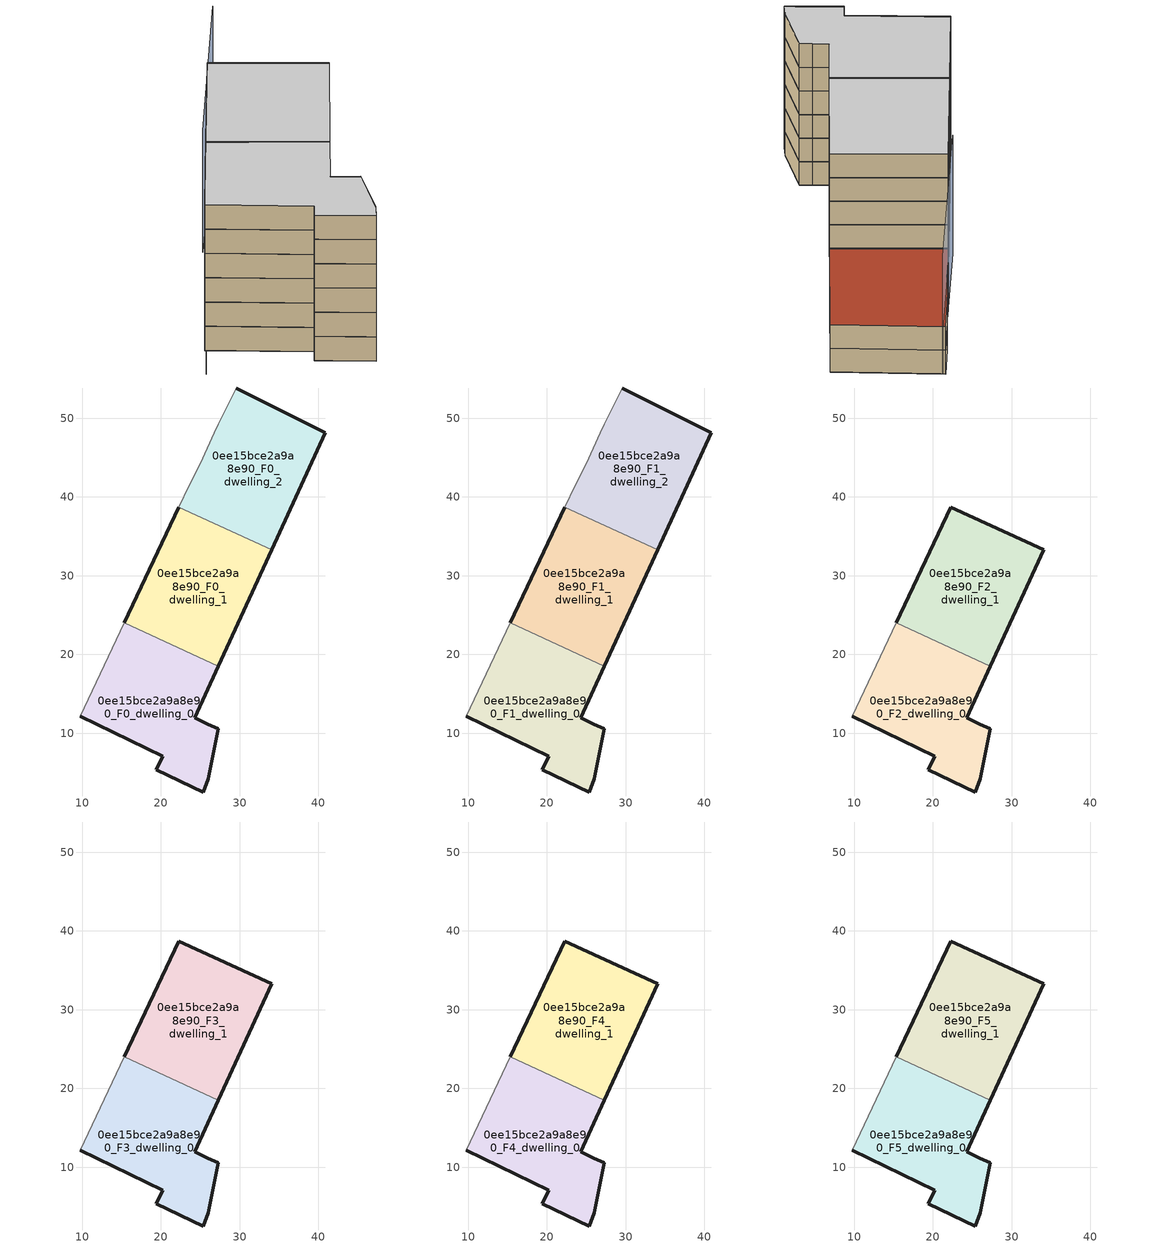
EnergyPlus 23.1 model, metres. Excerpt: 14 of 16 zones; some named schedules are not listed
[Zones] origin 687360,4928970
0ee15bce2a9a8e90_F0_dwelling_0
 floor ground (EU_floor_Construction): 25.36,2.53 26.04,4.2 27.28,10.56 25.97,11.15 24.32,11.96 27.32,18.51 15.34,24 9.75,12.18 20.22,7.06 19.43,5.39 z0
 wall outside (EU_wall_Construction): 27.32,18.51 24.32,11.96 25.97,11.15 27.28,10.56 26.04,4.2 25.36,2.53 19.43,5.39 20.22,7.06 9.75,12.18 z0:3
 wall adiabatic (EU_wall_Construction): 9.75,12.18 15.34,24 z0:3
 wall to 0ee15bce2a9a8e90_F0_dwelling_1 (EU_wall_Construction): 15.34,24 27.32,18.51 z0:3
0ee15bce2a9a8e90_F0_dwelling_1
 floor ground (EU_floor_Construction): 27.32,18.51 34.09,33.29 22.3,38.69 15.34,24 z0
 wall outside (EU_wall_Construction): 34.09,33.29 27.32,18.51 / 15.34,24 22.3,38.69 z0:3
 wall to 0ee15bce2a9a8e90_F0_dwelling_2 (EU_wall_Construction): 22.3,38.69 34.09,33.29 z0:3
0ee15bce2a9a8e90_F0_dwelling_2
 floor ground (EU_floor_Construction): 34.09,33.29 40.89,48.14 29.57,53.83 27.28,49.22 26.78,48.15 25.02,44.22 23.62,41.49 22.3,38.69 z0
 wall outside (EU_wall_Construction): 29.57,53.83 40.89,48.14 34.09,33.29 z0:3
 wall adiabatic (EU_wall_Construction): 22.3,38.69 23.62,41.49 25.02,44.22 26.78,48.15 27.28,49.22 29.57,53.83 z0:3
0ee15bce2a9a8e90_F1_dwelling_0
 floor to 0ee15bce2a9a8e90_F0_dwelling_0 (EU_floor_Construction): 25.36,2.53 26.04,4.2 27.28,10.56 25.97,11.15 24.32,11.96 27.32,18.51 15.34,24 9.75,12.18 20.22,7.06 19.43,5.39 z3
 wall outside (EU_wall_Construction): 27.32,18.51 24.32,11.96 25.97,11.15 27.28,10.56 26.04,4.2 25.36,2.53 19.43,5.39 20.22,7.06 9.75,12.18 z3:6
 wall adiabatic (EU_wall_Construction): 9.75,12.18 15.34,24 z3:6
 wall to 0ee15bce2a9a8e90_F1_dwelling_1 (EU_wall_Construction): 15.34,24 27.32,18.51 z3:6
0ee15bce2a9a8e90_F1_dwelling_1
 floor to 0ee15bce2a9a8e90_F0_dwelling_1 (EU_floor_Construction): 27.32,18.51 34.09,33.29 22.3,38.69 15.34,24 z3
 wall outside (EU_wall_Construction): 34.09,33.29 27.32,18.51 / 15.34,24 22.3,38.69 z3:6
 wall to 0ee15bce2a9a8e90_F1_dwelling_2 (EU_wall_Construction): 22.3,38.69 34.09,33.29 z3:6
0ee15bce2a9a8e90_F1_dwelling_2
 floor to 0ee15bce2a9a8e90_F0_dwelling_2 (EU_floor_Construction): 34.09,33.29 40.89,48.14 29.57,53.83 27.28,49.22 26.78,48.15 25.02,44.22 23.62,41.49 22.3,38.69 z3
 wall outside (EU_wall_Construction): 29.57,53.83 40.89,48.14 34.09,33.29 z3:6
 wall adiabatic (EU_wall_Construction): 22.3,38.69 23.62,41.49 25.02,44.22 26.78,48.15 27.28,49.22 29.57,53.83 z3:6
 roof outside (EU_roof_Construction): 40.89,48.14 34.09,33.29 22.3,38.69 23.62,41.49 25.02,44.22 26.78,48.15 27.28,49.22 29.57,53.83 z6
0ee15bce2a9a8e90_F2_dwelling_0
 floor to 0ee15bce2a9a8e90_F1_dwelling_0 (EU_floor_Construction): 25.36,2.53 26.04,4.2 27.28,10.56 25.97,11.15 24.32,11.96 27.32,18.51 15.34,24 9.75,12.18 20.22,7.06 19.43,5.39 z6
 wall outside (EU_wall_Construction): 27.32,18.51 24.32,11.96 25.97,11.15 27.28,10.56 26.04,4.2 25.36,2.53 19.43,5.39 20.22,7.06 9.75,12.18 z6:9
 wall adiabatic (EU_wall_Construction): 9.75,12.18 15.34,24 z6:9
 wall to 0ee15bce2a9a8e90_F2_dwelling_1 (EU_wall_Construction): 15.34,24 27.32,18.51 z6:9
0ee15bce2a9a8e90_F2_dwelling_1
 floor to 0ee15bce2a9a8e90_F1_dwelling_1 (EU_floor_Construction): 27.32,18.51 34.09,33.29 22.3,38.69 15.34,24 z6
 wall outside (EU_wall_Construction): 15.34,24 22.3,38.69 34.09,33.29 27.32,18.51 z6:9
0ee15bce2a9a8e90_F3_dwelling_0
 floor to 0ee15bce2a9a8e90_F2_dwelling_0 (EU_floor_Construction): 25.36,2.53 26.04,4.2 27.28,10.56 25.97,11.15 24.32,11.96 27.32,18.51 15.34,24 9.75,12.18 20.22,7.06 19.43,5.39 z9
 wall outside (EU_wall_Construction): 27.32,18.51 24.32,11.96 25.97,11.15 27.28,10.56 26.04,4.2 25.36,2.53 19.43,5.39 20.22,7.06 9.75,12.18 z9:12
 wall adiabatic (EU_wall_Construction): 9.75,12.18 15.34,24 z9:12
 wall to 0ee15bce2a9a8e90_F3_dwelling_1 (EU_wall_Construction): 15.34,24 27.32,18.51 z9:12
0ee15bce2a9a8e90_F3_dwelling_1
 floor to 0ee15bce2a9a8e90_F2_dwelling_1 (EU_floor_Construction): 27.32,18.51 34.09,33.29 22.3,38.69 15.34,24 z9
 wall outside (EU_wall_Construction): 15.34,24 22.3,38.69 34.09,33.29 27.32,18.51 z9:12
0ee15bce2a9a8e90_F4_dwelling_0
 floor to 0ee15bce2a9a8e90_F3_dwelling_0 (EU_floor_Construction): 25.36,2.53 26.04,4.2 27.28,10.56 25.97,11.15 24.32,11.96 27.32,18.51 15.34,24 9.75,12.18 20.22,7.06 19.43,5.39 z12
 wall outside (EU_wall_Construction): 27.32,18.51 24.32,11.96 25.97,11.15 27.28,10.56 26.04,4.2 25.36,2.53 19.43,5.39 20.22,7.06 9.75,12.18 z12:15
 wall adiabatic (EU_wall_Construction): 9.75,12.18 15.34,24 z12:15
 wall to 0ee15bce2a9a8e90_F4_dwelling_1 (EU_wall_Construction): 15.34,24 27.32,18.51 z12:15
0ee15bce2a9a8e90_F4_dwelling_1
 floor to 0ee15bce2a9a8e90_F3_dwelling_1 (EU_floor_Construction): 27.32,18.51 34.09,33.29 22.3,38.69 15.34,24 z12
 wall outside (EU_wall_Construction): 15.34,24 22.3,38.69 34.09,33.29 27.32,18.51 z12:15
0ee15bce2a9a8e90_F5_dwelling_0
 floor to 0ee15bce2a9a8e90_F4_dwelling_0 (EU_floor_Construction): 25.36,2.53 26.04,4.2 27.28,10.56 25.97,11.15 24.32,11.96 27.32,18.51 15.34,24 9.75,12.18 20.22,7.06 19.43,5.39 z15
 wall outside (EU_wall_Construction): 27.32,18.51 24.32,11.96 25.97,11.15 27.28,10.56 26.04,4.2 25.36,2.53 19.43,5.39 20.22,7.06 9.75,12.18 z15:18
 wall adiabatic (EU_wall_Construction): 9.75,12.18 15.34,24 z15:18
 wall to 0ee15bce2a9a8e90_F5_dwelling_1 (EU_wall_Construction): 15.34,24 27.32,18.51 z15:18
 ceiling to 0ee15bce2a9a8e90_F6_dwelling_0 (EU_floor_Construction): 27.32,18.51 24.32,11.96 25.97,11.15 27.28,10.56 26.04,4.2 25.36,2.53 19.43,5.39 20.22,7.06 9.75,12.18 15.34,24 z18
0ee15bce2a9a8e90_F5_dwelling_1
 floor to 0ee15bce2a9a8e90_F4_dwelling_1 (EU_floor_Construction): 27.32,18.51 34.09,33.29 22.3,38.69 15.34,24 z15
 wall outside (EU_wall_Construction): 15.34,24 22.3,38.69 34.09,33.29 27.32,18.51 z15:18
 ceiling to 0ee15bce2a9a8e90_F6_dwelling_1 (EU_floor_Construction): 34.09,33.29 27.32,18.51 15.34,24 22.3,38.69 z18
shading: 16.17,25.84 7.9,7.7 / 29.87,53.68 18.1,30.73 z0:15
[Building]
EU S2 Campaign: North Axis=0; Terrain=City; Solar Distribution=FullExterior
[Site:Location]
Bologna: Latitude=44.5; Longitude=11.25; Time Zone=1; Elevation=37
[SizingPeriod:WeatherFileDays]
AnnualSizingPeriod: Begin Month=1; Begin Day of Month=1; End Month=12; End Day of Month=31; Day of Week for Start Day=Monday; Use Weather File Daylight Saving Period=No; Use Weather File Rain and Snow Indicators=No
[MATERIAL]
EU_InternalMass_Material: Roughness=MediumRough; Thickness=0.1; Conductivity=1; Density=1800; Specific Heat=900; Thermal Absorptance=0.9; Solar Absorptance=0.7; Visible Absorptance=0.7
[MATERIAL:NOMASS] Roughness=MediumRough; Thermal Absorptance=0.9; Solar Absorptance=0.7; Visible Absorptance=0.7
Name | Thermal Resistance
EU_wall_NoMass | 0.905828
EU_roof_NoMass | 0.37593
EU_floor_NoMass | 0.67114
[CONSTRUCTION]
EU_wall_Construction: EU_wall_NoMass
EU_roof_Construction: EU_roof_NoMass
EU_floor_Construction: EU_floor_NoMass
EU_InternalMass_Construction: EU_InternalMass_Material
[ZONE] Type=1; Multiplier=1; Ceiling Height=autocalculate; Floor Area=autocalculate; Part of Total Floor Area=Yes
Name | Volume
0ee15bce2a9a8e90_F0_dwelling_0 | 637.561
0ee15bce2a9a8e90_F1_dwelling_0; 0ee15bce2a9a8e90_F2_dwelling_0; 0ee15bce2a9a8e90_F3_dwelling_0; 0ee15bce2a9a8e90_F4_dwelling_0; 0ee15bce2a9a8e90_F5_dwelling_0 | 637.559
0ee15bce2a9a8e90_F0_dwelling_1; 0ee15bce2a9a8e90_F1_dwelling_1; 0ee15bce2a9a8e90_F2_dwelling_1; 0ee15bce2a9a8e90_F3_dwelling_1; 0ee15bce2a9a8e90_F4_dwelling_1; 0ee15bce2a9a8e90_F5_dwelling_1 | 637.564
0ee15bce2a9a8e90_F0_dwelling_2 | 637.537
0ee15bce2a9a8e90_F1_dwelling_2 | 637.538
[INTERNALMASS] Construction=EU_InternalMass_Construction
Name | Zone or ZoneList | Surface Area
0ee15bce2a9a8e90_F0_dwelling_0_EU_InternalMass | 0ee15bce2a9a8e90_F0_dwelling_0 | 212.52
0ee15bce2a9a8e90_F0_dwelling_1_EU_InternalMass | 0ee15bce2a9a8e90_F0_dwelling_1 | 212.522
0ee15bce2a9a8e90_F0_dwelling_2_EU_InternalMass | 0ee15bce2a9a8e90_F0_dwelling_2 | 212.513
0ee15bce2a9a8e90_F1_dwelling_0_EU_InternalMass | 0ee15bce2a9a8e90_F1_dwelling_0 | 212.52
0ee15bce2a9a8e90_F1_dwelling_1_EU_InternalMass | 0ee15bce2a9a8e90_F1_dwelling_1 | 212.522
0ee15bce2a9a8e90_F1_dwelling_2_EU_InternalMass | 0ee15bce2a9a8e90_F1_dwelling_2 | 212.513
0ee15bce2a9a8e90_F2_dwelling_0_EU_InternalMass | 0ee15bce2a9a8e90_F2_dwelling_0 | 318.778
0ee15bce2a9a8e90_F2_dwelling_1_EU_InternalMass | 0ee15bce2a9a8e90_F2_dwelling_1 | 318.77
0ee15bce2a9a8e90_F3_dwelling_0_EU_InternalMass | 0ee15bce2a9a8e90_F3_dwelling_0 | 318.778
0ee15bce2a9a8e90_F3_dwelling_1_EU_InternalMass | 0ee15bce2a9a8e90_F3_dwelling_1 | 318.77
0ee15bce2a9a8e90_F4_dwelling_0_EU_InternalMass | 0ee15bce2a9a8e90_F4_dwelling_0 | 318.778
0ee15bce2a9a8e90_F4_dwelling_1_EU_InternalMass | 0ee15bce2a9a8e90_F4_dwelling_1 | 318.77
0ee15bce2a9a8e90_F5_dwelling_0_EU_InternalMass | 0ee15bce2a9a8e90_F5_dwelling_0 | 318.778
0ee15bce2a9a8e90_F5_dwelling_1_EU_InternalMass | 0ee15bce2a9a8e90_F5_dwelling_1 | 318.77
[OTHEREQUIPMENT] Fuel Type=Electricity; Design Level Calculation Method=Watts/Area; Power per Zone Floor Area=1; Fraction Latent=0; Fraction Radiant=0; Fraction Lost=0; Carbon Dioxide Generation Rate=0; EndUse Subcategory=EU_Step8_InternalGains
Name | Zone or ZoneList or Space or SpaceList | Schedule
EU_Step8_InternalGain_0ee15bce2a9a8e90_F0_dwelling_0_f000 | 0ee15bce2a9a8e90_F0_dwelling_0 | EU_Step8_GainSchedule_0ee15bce2a9a8e90_F0_dwelling_0_f000
EU_Step8_InternalGain_0ee15bce2a9a8e90_F0_dwelling_1_f000 | 0ee15bce2a9a8e90_F0_dwelling_1 | EU_Step8_GainSchedule_0ee15bce2a9a8e90_F0_dwelling_1_f000
EU_Step8_InternalGain_0ee15bce2a9a8e90_F0_dwelling_2_f000 | 0ee15bce2a9a8e90_F0_dwelling_2 | EU_Step8_GainSchedule_0ee15bce2a9a8e90_F0_dwelling_2_f000
EU_Step8_InternalGain_0ee15bce2a9a8e90_F1_dwelling_0_f000 | 0ee15bce2a9a8e90_F1_dwelling_0 | EU_Step8_GainSchedule_0ee15bce2a9a8e90_F1_dwelling_0_f000
EU_Step8_InternalGain_0ee15bce2a9a8e90_F1_dwelling_1_f000 | 0ee15bce2a9a8e90_F1_dwelling_1 | EU_Step8_GainSchedule_0ee15bce2a9a8e90_F1_dwelling_1_f000
EU_Step8_InternalGain_0ee15bce2a9a8e90_F1_dwelling_2_f000 | 0ee15bce2a9a8e90_F1_dwelling_2 | EU_Step8_GainSchedule_0ee15bce2a9a8e90_F1_dwelling_2_f000
EU_Step8_InternalGain_0ee15bce2a9a8e90_F2_dwelling_0_f000 | 0ee15bce2a9a8e90_F2_dwelling_0 | EU_Step8_GainSchedule_0ee15bce2a9a8e90_F2_dwelling_0_f000
EU_Step8_InternalGain_0ee15bce2a9a8e90_F2_dwelling_1_f000 | 0ee15bce2a9a8e90_F2_dwelling_1 | EU_Step8_GainSchedule_0ee15bce2a9a8e90_F2_dwelling_1_f000
EU_Step8_InternalGain_0ee15bce2a9a8e90_F3_dwelling_0_f000 | 0ee15bce2a9a8e90_F3_dwelling_0 | EU_Step8_GainSchedule_0ee15bce2a9a8e90_F3_dwelling_0_f000
EU_Step8_InternalGain_0ee15bce2a9a8e90_F3_dwelling_1_f000 | 0ee15bce2a9a8e90_F3_dwelling_1 | EU_Step8_GainSchedule_0ee15bce2a9a8e90_F3_dwelling_1_f000
EU_Step8_InternalGain_0ee15bce2a9a8e90_F4_dwelling_0_f000 | 0ee15bce2a9a8e90_F4_dwelling_0 | EU_Step8_GainSchedule_0ee15bce2a9a8e90_F4_dwelling_0_f000
EU_Step8_InternalGain_0ee15bce2a9a8e90_F4_dwelling_1_f000 | 0ee15bce2a9a8e90_F4_dwelling_1 | EU_Step8_GainSchedule_0ee15bce2a9a8e90_F4_dwelling_1_f000
EU_Step8_InternalGain_0ee15bce2a9a8e90_F5_dwelling_0_f000 | 0ee15bce2a9a8e90_F5_dwelling_0 | EU_Step8_GainSchedule_0ee15bce2a9a8e90_F5_dwelling_0_f000
EU_Step8_InternalGain_0ee15bce2a9a8e90_F5_dwelling_1_f000 | 0ee15bce2a9a8e90_F5_dwelling_1 | EU_Step8_GainSchedule_0ee15bce2a9a8e90_F5_dwelling_1_f000
[ZONEVENTILATION:DESIGNFLOWRATE] Schedule=EU_AlwaysOn; Design Flow Rate Calculation Method=AirChanges/Hour; Air Changes per Hour=0.73129; Ventilation Type=Natural; Fan Pressure Rise=0; Fan Total Efficiency=1; Constant Term Coefficient=1; Temperature Term Coefficient=0; Velocity Term Coefficient=0; Velocity Squared Term Coefficient=0; Minimum Indoor Temperature=-100; Maximum Indoor Temperature=100; Delta Temperature=-100; Minimum Outdoor Temperature=-100; Maximum Outdoor Temperature=100; Maximum Wind Speed=40
Name | Zone or ZoneList or Space or SpaceList
EU_ConstantAir_0ee15bce2a9a8e90_F0_dwelling_0 | 0ee15bce2a9a8e90_F0_dwelling_0
EU_ConstantAir_0ee15bce2a9a8e90_F0_dwelling_1 | 0ee15bce2a9a8e90_F0_dwelling_1
EU_ConstantAir_0ee15bce2a9a8e90_F0_dwelling_2 | 0ee15bce2a9a8e90_F0_dwelling_2
EU_ConstantAir_0ee15bce2a9a8e90_F1_dwelling_0 | 0ee15bce2a9a8e90_F1_dwelling_0
EU_ConstantAir_0ee15bce2a9a8e90_F1_dwelling_1 | 0ee15bce2a9a8e90_F1_dwelling_1
EU_ConstantAir_0ee15bce2a9a8e90_F1_dwelling_2 | 0ee15bce2a9a8e90_F1_dwelling_2
EU_ConstantAir_0ee15bce2a9a8e90_F2_dwelling_0 | 0ee15bce2a9a8e90_F2_dwelling_0
EU_ConstantAir_0ee15bce2a9a8e90_F2_dwelling_1 | 0ee15bce2a9a8e90_F2_dwelling_1
EU_ConstantAir_0ee15bce2a9a8e90_F3_dwelling_0 | 0ee15bce2a9a8e90_F3_dwelling_0
EU_ConstantAir_0ee15bce2a9a8e90_F3_dwelling_1 | 0ee15bce2a9a8e90_F3_dwelling_1
EU_ConstantAir_0ee15bce2a9a8e90_F4_dwelling_0 | 0ee15bce2a9a8e90_F4_dwelling_0
EU_ConstantAir_0ee15bce2a9a8e90_F4_dwelling_1 | 0ee15bce2a9a8e90_F4_dwelling_1
EU_ConstantAir_0ee15bce2a9a8e90_F5_dwelling_0 | 0ee15bce2a9a8e90_F5_dwelling_0
EU_ConstantAir_0ee15bce2a9a8e90_F5_dwelling_1 | 0ee15bce2a9a8e90_F5_dwelling_1
[HVACTEMPLATE:THERMOSTAT] Constant Heating Setpoint=20; Constant Cooling Setpoint=50
EU_HeatOnly_0ee15bce2a9a8e90_F0_dwelling_0; EU_HeatOnly_0ee15bce2a9a8e90_F0_dwelling_1; EU_HeatOnly_0ee15bce2a9a8e90_F0_dwelling_2; EU_HeatOnly_0ee15bce2a9a8e90_F1_dwelling_0; EU_HeatOnly_0ee15bce2a9a8e90_F1_dwelling_1; EU_HeatOnly_0ee15bce2a9a8e90_F1_dwelling_2; EU_HeatOnly_0ee15bce2a9a8e90_F2_dwelling_0; EU_HeatOnly_0ee15bce2a9a8e90_F2_dwelling_1; EU_HeatOnly_0ee15bce2a9a8e90_F3_dwelling_0; EU_HeatOnly_0ee15bce2a9a8e90_F3_dwelling_1; EU_HeatOnly_0ee15bce2a9a8e90_F4_dwelling_0; EU_HeatOnly_0ee15bce2a9a8e90_F4_dwelling_1; EU_HeatOnly_0ee15bce2a9a8e90_F5_dwelling_0; EU_HeatOnly_0ee15bce2a9a8e90_F5_dwelling_1; EU_HeatOnly_0ee15bce2a9a8e90_F6_dwelling_0; EU_HeatOnly_0ee15bce2a9a8e90_F6_dwelling_1
[HVACTEMPLATE:ZONE:IDEALLOADSAIRSYSTEM] System Availability Schedule=EU_AlwaysOn; Maximum Heating Supply Air Temperature=50; Minimum Cooling Supply Air Temperature=13; Maximum Heating Supply Air Humidity Ratio=0.0156; Minimum Cooling Supply Air Humidity Ratio=0.0077; Heating Limit=NoLimit; Cooling Limit=NoLimit; Heating Availability Schedule=EU_AlwaysOn; Cooling Availability Schedule=EU_CoolingOff; Dehumidification Control Type=ConstantSensibleHeatRatio; Cooling Sensible Heat Ratio=0.7; Dehumidification Setpoint=60; Humidification Control Type=None; Humidification Setpoint=30; Outdoor Air Method=None; Outdoor Air Flow Rate per Person=0.00944; Outdoor Air Flow Rate per Zone Floor Area=0; Outdoor Air Flow Rate per Zone=0; Demand Controlled Ventilation Type=None; Outdoor Air Economizer Type=NoEconomizer; Heat Recovery Type=None; Sensible Heat Recovery Effectiveness=0.7; Latent Heat Recovery Effectiveness=0.65
Name | Template Thermostat
0ee15bce2a9a8e90_F0_dwelling_0 | EU_HeatOnly_0ee15bce2a9a8e90_F0_dwelling_0
0ee15bce2a9a8e90_F0_dwelling_1 | EU_HeatOnly_0ee15bce2a9a8e90_F0_dwelling_1
0ee15bce2a9a8e90_F0_dwelling_2 | EU_HeatOnly_0ee15bce2a9a8e90_F0_dwelling_2
0ee15bce2a9a8e90_F1_dwelling_0 | EU_HeatOnly_0ee15bce2a9a8e90_F1_dwelling_0
0ee15bce2a9a8e90_F1_dwelling_1 | EU_HeatOnly_0ee15bce2a9a8e90_F1_dwelling_1
0ee15bce2a9a8e90_F1_dwelling_2 | EU_HeatOnly_0ee15bce2a9a8e90_F1_dwelling_2
0ee15bce2a9a8e90_F2_dwelling_0 | EU_HeatOnly_0ee15bce2a9a8e90_F2_dwelling_0
0ee15bce2a9a8e90_F2_dwelling_1 | EU_HeatOnly_0ee15bce2a9a8e90_F2_dwelling_1
0ee15bce2a9a8e90_F3_dwelling_0 | EU_HeatOnly_0ee15bce2a9a8e90_F3_dwelling_0
0ee15bce2a9a8e90_F3_dwelling_1 | EU_HeatOnly_0ee15bce2a9a8e90_F3_dwelling_1
0ee15bce2a9a8e90_F4_dwelling_0 | EU_HeatOnly_0ee15bce2a9a8e90_F4_dwelling_0
0ee15bce2a9a8e90_F4_dwelling_1 | EU_HeatOnly_0ee15bce2a9a8e90_F4_dwelling_1
0ee15bce2a9a8e90_F5_dwelling_0 | EU_HeatOnly_0ee15bce2a9a8e90_F5_dwelling_0
0ee15bce2a9a8e90_F5_dwelling_1 | EU_HeatOnly_0ee15bce2a9a8e90_F5_dwelling_1
[SIZING:ZONE] Zone Cooling Design Supply Air Temperature Input Method=SupplyAirTemperature; Zone Cooling Design Supply Air Temperature=13; Zone Heating Design Supply Air Temperature Input Method=SupplyAirTemperature; Zone Heating Design Supply Air Temperature=50; Zone Cooling Design Supply Air Humidity Ratio=0.008; Zone Heating Design Supply Air Humidity Ratio=0.008; Cooling Design Air Flow Method=DesignDay; Cooling Design Air Flow Rate=0; Cooling Minimum Air Flow per Zone Floor Area=0.000762; Cooling Minimum Air Flow=0; Cooling Minimum Air Flow Fraction=0.2; Heating Design Air Flow Method=DesignDay; Heating Design Air Flow Rate=0; Heating Maximum Air Flow per Zone Floor Area=0.002032; Heating Maximum Air Flow=0.141576; Heating Maximum Air Flow Fraction=0.3; Account for Dedicated Outdoor Air System=No; Dedicated Outdoor Air System Control Strategy=NeutralSupplyAir; Dedicated Outdoor Air Low Setpoint Temperature for Design=autosize; Dedicated Outdoor Air High Setpoint Temperature for Design=autosize; Zone Load Sizing Method=Sensible Load Only No Latent Load; Zone Latent Cooling Design Supply Air Humidity Ratio Input Method=HumidityRatioDifference; Zone Cooling Design Supply Air Humidity Ratio Difference=0.005; Zone Latent Heating Design Supply Air Humidity Ratio Input Method=HumidityRatioDifference; Zone Humidification Design Supply Air Humidity Ratio Difference=0.005
0ee15bce2a9a8e90_F0_dwelling_0; 0ee15bce2a9a8e90_F0_dwelling_1; 0ee15bce2a9a8e90_F0_dwelling_2; 0ee15bce2a9a8e90_F1_dwelling_0; 0ee15bce2a9a8e90_F1_dwelling_1; 0ee15bce2a9a8e90_F1_dwelling_2; 0ee15bce2a9a8e90_F2_dwelling_0; 0ee15bce2a9a8e90_F2_dwelling_1; 0ee15bce2a9a8e90_F3_dwelling_0; 0ee15bce2a9a8e90_F3_dwelling_1; 0ee15bce2a9a8e90_F4_dwelling_0; 0ee15bce2a9a8e90_F4_dwelling_1; 0ee15bce2a9a8e90_F5_dwelling_0; 0ee15bce2a9a8e90_F5_dwelling_1
